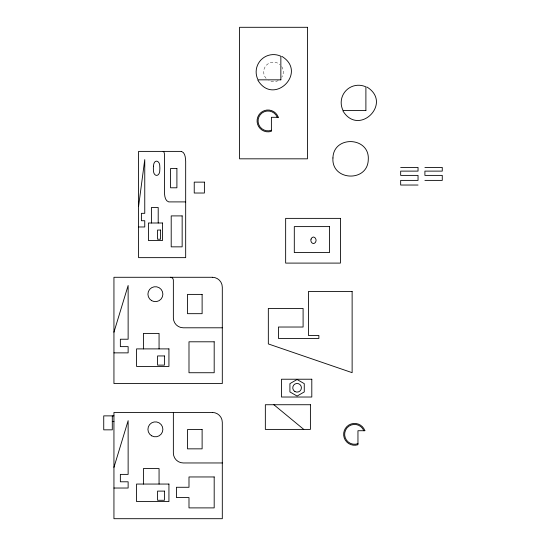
<?xml version="1.0" encoding="UTF-8"?>
<svg xmlns="http://www.w3.org/2000/svg" width="546" height="546" viewBox="0 0 546 546"><rect width="100%" height="100%" fill="white"/><g stroke="black" fill="none" stroke-linecap="round" stroke-linejoin="round"><path stroke-width="0.41" stroke-dasharray="2.73 2.05" d="M281.77 66.646A9.828 9.828 0 0 1 281.77 77.273M278.214 80.583A9.828 9.828 0 0 1 268.796 80.583M266.079 78.392A9.828 9.828 0 0 1 266.557 65.008A9.828 9.828 0 0 1 279.941 64.53"/><path stroke-width="0.82" d="M138.595 206.299L144.758 159.609L144.758 213.329L141.387 213.329L141.387 220.734L144.758 220.734L144.758 226.972L138.595 226.972M113.943 332.193L128.133 285.503L128.133 339.223L120.359 339.223L120.359 346.628L128.133 346.628L128.133 352.866L113.943 352.866M113.943 467.356L128.133 420.666L128.133 474.385L120.359 474.385L120.359 481.79L128.133 481.79L128.133 488.028L113.943 488.028M400.668 167.438L418.038 167.438L418.038 171.116L400.668 171.116L400.668 175.396L418.038 175.396L418.038 180.392L400.668 180.392L400.668 185.033L418.038 185.033M424.904 167.438L442.267 167.438L442.267 171.116L424.904 171.116L424.904 175.396L442.267 175.396L442.267 180.392L424.904 180.392M185.674 201.904L168.728 201.904C164.79 200.751 164.633 195.386 164.414 191.974L164.414 154.279A6.45 6.45 0 0 0 164.366 153.481L163.95 152.041L163.158 151.392M222.304 327.798L183.292 327.798A9.937 9.937 0 0 1 173.362 317.861L173.362 280.269A2.983 2.983 0 0 0 170.379 277.286M113.943 415.875L103.733 415.875L103.733 429.845L112.299 429.845L112.299 415.875M112.299 421.423L113.943 421.423M222.304 462.96L183.292 462.96A9.937 9.937 0 0 1 173.362 453.023L173.362 412.448M366.878 87.005C393.059 102.935 358.872 137.121 342.943 110.94M281.845 56.361C308.019 72.29 273.839 106.477 257.903 80.296M273.874 404.736L303.767 429.402M159.063 348.894L159.063 333.408L143.407 333.408L143.407 348.894M159.063 484.056L159.063 468.57L143.407 468.57L143.407 484.056M158.204 223L158.204 207.521L151.399 207.521L151.399 223M271.389 130.269A9.937 9.937 0 0 1 258.688 124.392A9.937 9.937 0 0 1 264.455 111.65A9.937 9.937 0 0 1 277.252 117.308M357.958 443.686A9.937 9.937 0 0 1 345.263 437.81A9.937 9.937 0 0 1 351.023 425.068A9.937 9.937 0 0 1 363.82 430.726M332.937 157.965C331.245 180.917 367.704 182.63 368.27 159.698C369.963 136.739 333.504 135.033 332.937 157.965M153.487 166.23L153.412 166.926A17.076 17.076 0 0 0 153.412 169.649C153.133 177.314 160.087 177.314 159.807 169.649A17.076 17.076 0 0 0 159.807 166.926C160.217 160.121 153.644 158.613 153.487 166.23M311.056 239.121L310.974 239.421A4.034 4.034 0 0 0 310.974 241.209L311.63 242.608L312.988 243.509A2.068 2.068 0 0 0 313.93 243.509L315.281 242.608L315.943 241.209A4.034 4.034 0 0 0 315.943 239.428L315.281 238.022L313.93 237.128A2.068 2.068 0 0 0 312.988 237.128L311.827 237.797L311.056 239.121M297.092 379.504L289.912 383.647L289.912 391.926L297.092 396.068L304.265 391.926L304.265 383.647L297.092 379.504M307.453 27.3L239.551 27.3L239.551 158.825L307.453 158.825L307.453 27.3M280.856 79.839L258.026 79.839A17.37 17.37 0 0 1 280.856 56.224L280.856 79.839M365.895 110.49L343.065 110.49A17.37 17.37 0 0 1 365.895 86.869L365.895 110.49M278.31 117.308L271.389 117.308L271.389 131.32A10.927 10.927 0 0 1 257.637 124.392A10.927 10.927 0 0 1 264.455 110.592A10.927 10.927 0 0 1 278.31 117.308M181.361 151.392L138.595 151.392L138.595 257.644L185.674 257.644L185.674 161.329C185.456 157.91 185.299 152.546 181.361 151.392M176.904 168.502L170.55 168.502L170.55 187.79L176.904 187.79L176.904 168.502M204.395 182.132L194.233 182.132L194.233 193.025L204.395 193.025L204.395 182.132M182.152 215.902L171.205 215.902L171.205 246.847L182.152 246.847L182.152 215.902M340.417 218.373L285.654 218.373L285.654 263.097L340.417 263.097L340.417 218.373M162.49 223L148.423 223L148.423 240.52L162.49 240.52L162.49 223M329.525 226.61L294.301 226.61L294.301 252.566L329.525 252.566L329.525 226.61M160.517 230.05L157.555 230.05L157.555 239.23L160.517 239.23L160.517 230.05M212.374 277.286L113.943 277.286L113.943 383.538L222.304 383.538L222.304 287.223A9.937 9.937 0 0 0 212.374 277.286M352.129 291.489L308.435 291.489L308.435 335.469L318.871 335.469L318.871 338.438L278.44 338.438L278.44 327.027L303.098 327.027L303.098 308.442L268.332 308.442L268.332 343.932L352.129 372.665L352.129 291.489M202.116 294.396L187.49 294.396L187.49 313.677L202.116 313.677L202.116 294.396M214.189 341.796L188.991 341.796L188.991 372.734L214.189 372.734L214.189 341.796M168.932 348.894L136.555 348.894L136.555 366.414L168.932 366.414L168.932 348.894M164.401 355.944L157.576 355.944L157.576 365.124L164.401 365.124L164.401 355.944M311.8 379.224L281.483 379.224L281.483 397.024L311.8 397.024L311.8 379.224M310.401 404.736L265.342 404.736L265.342 429.402L310.401 429.402L310.401 404.736M212.374 412.448L113.943 412.448L113.943 518.7L222.304 518.7L222.304 422.386A9.937 9.937 0 0 0 212.374 412.448M202.116 429.559L187.49 429.559L187.49 448.846L202.116 448.846L202.116 429.559M364.878 430.726L357.958 430.726L357.958 444.731A10.927 10.927 0 0 1 344.205 437.81A10.927 10.927 0 0 1 351.023 424.01A10.927 10.927 0 0 1 364.878 430.726M214.189 476.958L188.991 476.958L188.991 487.278L176.413 487.278L176.413 497.563L188.991 497.563L188.991 507.896L214.189 507.896L214.189 476.958M168.932 484.056L136.555 484.056L136.555 501.576L168.932 501.576L168.932 484.056M164.401 491.107L157.576 491.107L157.576 500.286L164.401 500.286L164.401 491.107M151.658 435.817A7.48 7.48 0 0 0 162.879 429.34A7.48 7.48 0 0 0 151.658 422.863A7.48 7.48 0 0 0 151.658 435.817M294.922 391.537A4.327 4.327 0 0 0 301.419 387.79A4.327 4.327 0 0 0 294.922 384.036A4.327 4.327 0 0 0 294.922 391.537M151.658 300.655A7.48 7.48 0 0 0 162.879 294.178A7.48 7.48 0 0 0 151.658 287.701A7.48 7.48 0 0 0 151.658 300.655"/></g></svg>
